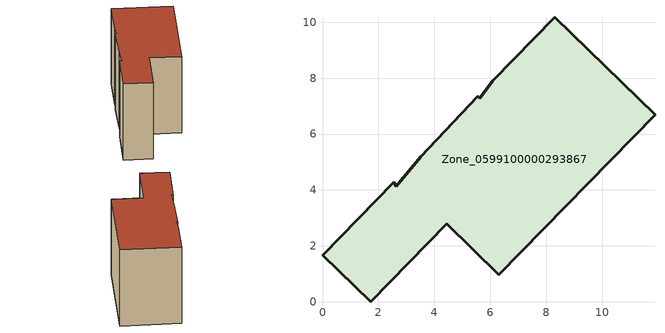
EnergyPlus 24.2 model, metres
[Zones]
Zone_0599100000293867
 floor ground (C_G): 2.64,4.14 3.51,5.2 5.55,7.36 5.62,7.29 6.08,7.9 8.3,10.18 11.89,6.7 6.31,0.97 4.44,2.79 1.72,0 0,1.66 2.54,4.27 z0
 wall outside (C_F): 11.89,6.7 8.3,10.18 6.08,7.9 5.62,7.29 5.55,7.36 3.51,5.2 2.64,4.14 2.54,4.27 0,1.66 1.72,0 4.44,2.79 6.31,0.97 11.89,6.7 z0:7.11
 roof outside (C_R): 2.54,4.27 0,1.66 1.72,0 4.44,2.79 6.31,0.97 11.89,6.7 8.3,10.18 6.08,7.9 5.62,7.29 5.55,7.36 3.51,5.2 2.64,4.14 z7.11
[BUILDING]
Pand.0599100000293867: North Axis=0; Terrain=City; Loads Convergence Tolerance Value=0.04; Temperature Convergence Tolerance Value=0.4; Solar Distribution=FullExterior; Maximum Number of Warmup Days=25; Minimum Number of Warmup Days=1
[Site:Location]
Rotterdam.The.Hague.AP_ZH_NLD Design_Conditions: Latitude=51.96; Longitude=4.45; Time Zone=1; Elevation=-4.5
[SITE:GROUNDTEMPERATURE:BUILDINGSURFACE]
18, 18, 18, 18, 18, 18, 18, 18, 18, 18, 18, 18
[MATERIAL] Thermal Absorptance=0.9; Solar Absorptance=0.7; Visible Absorptance=0.7
Name | Roughness | Thickness | Conductivity | Density | Specific Heat
G.TC.1946 | MediumSmooth | 0.15 | 1 | 540 | 1210
F.TC.1946 | Rough | 0.3 | 0.857143 | 1920 | 840
R.TC.1946 | MediumRough | 0.2 | 0.909091 | 1500 | 1000
[CONSTRUCTION]
C_G: G.TC.1946
C_F: F.TC.1946
C_R: R.TC.1946
[ZONE]
Zone_0599100000293867: Type=1; Multiplier=1; Ceiling Height=Autocalculate; Volume=Autocalculate; Floor Area=autocalculate; Part of Total Floor Area=Yes
[ZONEINFILTRATION:DESIGNFLOWRATE]
Infil_Zone_0599100000293867: Zone or ZoneList or Space or SpaceList=Zone_0599100000293867; Schedule=AlwaysOn; Design Flow Rate Calculation Method=Flow/Area; Flow Rate per Floor Area=0.003; Constant Term Coefficient=1; Temperature Term Coefficient=0; Velocity Term Coefficient=0; Velocity Squared Term Coefficient=0
[HVACTEMPLATE:ZONE:IDEALLOADSAIRSYSTEM]
Zone_0599100000293867: Maximum Heating Supply Air Temperature=50; Minimum Cooling Supply Air Temperature=13; Maximum Heating Supply Air Humidity Ratio=0.0156; Minimum Cooling Supply Air Humidity Ratio=0.0077; Heating Limit=NoLimit; Cooling Limit=NoLimit; Dehumidification Control Type=ConstantSensibleHeatRatio; Cooling Sensible Heat Ratio=0.7; Dehumidification Setpoint=60; Humidification Control Type=None; Humidification Setpoint=30; Outdoor Air Method=None; Outdoor Air Flow Rate per Person=0.00944; Outdoor Air Flow Rate per Zone Floor Area=0; Outdoor Air Flow Rate per Zone=0; Demand Controlled Ventilation Type=None; Outdoor Air Economizer Type=NoEconomizer; Heat Recovery Type=None; Sensible Heat Recovery Effectiveness=0.7; Latent Heat Recovery Effectiveness=0.65
[ZONECONTROL:THERMOSTAT]
ThermostatControl_Zone_0599100000293867: Zone or ZoneList=Zone_0599100000293867; Control Type Schedule=DualSetpointControlType; Control 1=Thermostat_Zone_0599100000293867; Temperature Difference Between Cutout And Setpoint=0
[THERMOSTATSETPOINT:DUALSETPOINT]
Thermostat_Zone_0599100000293867: Heating Setpoint Temperature Schedule=HeatingSetpoint_Zone_0599100000293867; Cooling Setpoint Temperature Schedule=CoolingSetpoint_Zone_0599100000293867
[SCHEDULE:COMPACT]
HeatingSetpoint_Zone_0599100000293867: Through: 12/31, For: AllDays, Until: 24:00, 21
CoolingSetpoint_Zone_0599100000293867: Through: 12/31, For: AllDays, Until: 24:00, 24
DualSetpointControlType: Through: 12/31, For: AllDays, Until: 24:00, 4
AlwaysOn: Through: 12/31, For: AllDays, Until: 24:00, 1
